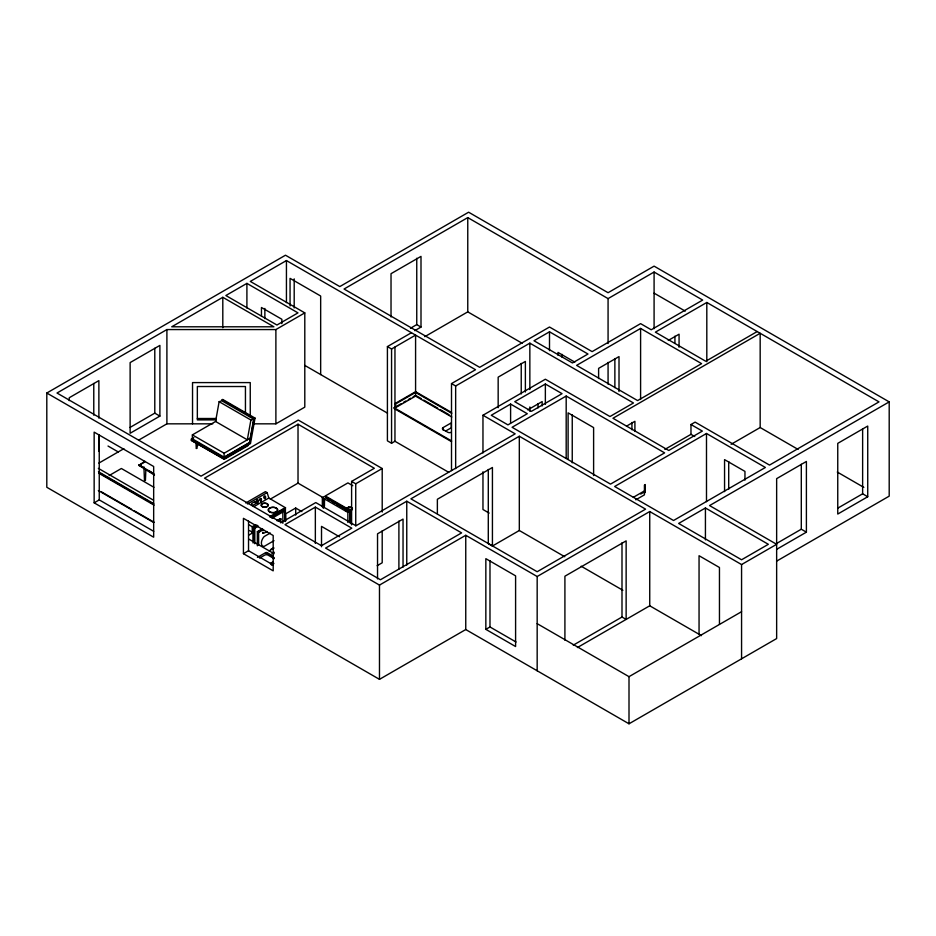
<?xml version="1.0" encoding="UTF-8"?>
<svg xmlns="http://www.w3.org/2000/svg" width="936" height="936" viewBox="0 0 936 936"><rect width="100%" height="100%" fill="white"/><g stroke="black" fill="none" stroke-linecap="round" stroke-linejoin="round"><path stroke-width="1.4" d="M261.121 501.836L261.436 501.111M265.192 499.063L265.356 499.017M145.419 480.531L145.864 469.533M196.946 448.25C195.273 449.725 199.076 444.834 197.18 442.962M196.267 448.496L195.952 442.237M322.218 506.774A16.965 9.793 -60 0 1 322.546 505.498L322.616 505.264A10.694 6.178 -60 0 0 323.189 502.269L323.563 498.654L324.464 499.414L324.464 506.025A8.787 5.078 -60 0 0 323.727 507.874M323.4 502.784L323.189 498.923M336.387 503.814L325.588 497.425L349.76 511.302L349.76 522.101M215.584 421.481L219.129 401.684L221.914 400.819L253.656 419.152L249.467 442.529L224.113 457.166L192.36 438.832L192.36 434.889L215.584 421.481L247.326 439.815L250.883 420.007L253.656 419.152M191.365 440.4L224.043 458.862L223.552 457.669L249.748 442.693L254.112 418.392L255.037 418.099L250.462 443.605L223.798 458.968L223.552 457.669L191.365 439.078L191.365 440.4L223.599 458.991M262.981 533.274L262.993 532.338M226.957 456.3L225.95 456.873M262.887 532.385L262.887 533.368M270.445 563.39L273.078 561.811M270.738 564.022L273.488 562.688M776.646 549.338L806.399 532.163L806.399 461.46L776.646 478.647L776.646 638.563L629.004 723.797L465.754 629.542L379.478 679.349L46.8 487.282L46.8 393.026L285.48 255.212L339.803 286.58L468.62 212.203L608.072 292.711L654.088 266.14L889.2 401.883L889.2 496.138L776.646 561.12M253.106 423.832L275.886 423.832L304.797 407.137L304.797 312.881L275.886 329.566L166.9 329.566L57.002 393.026L201.029 476.167L298.245 420.042L382.204 468.526L382.204 512.027M222.803 297.297L171.721 326.793L273.885 326.793L222.803 297.297L222.803 327.752M246.905 283.386L225.857 295.53L276.951 325.026L297.987 312.881L246.905 283.386L246.905 308.038M451.503 470.597L451.503 383.596L475.523 369.72L286.439 260.559L250.31 281.42L304.797 312.881M467.766 217.597L344.05 289.025L479.677 367.333L549.502 327.015L592.125 351.62L640.598 323.634L651.222 329.776L702.667 300.07L654.088 272.037L608.072 298.607L467.766 217.597L467.766 311.863L522.124 343.243M129.987 427.471L154.791 413.15L159.892 416.099L159.892 345.407L130.127 362.583L130.127 433.274L159.892 416.099M98.877 463.098L123.88 448.672M138.809 440.049L166.9 423.832L212.741 423.832M109.149 475.546L121.376 468.491L153.937 487.293M154.463 475.067L138.902 465.403L144.846 461.272M144.846 461.974L138.902 465.403L141.43 465.999M191.365 439.078L193.846 437.65M94.15 502.831L153.668 537.194L153.668 466.502L94.15 432.139L94.15 502.831L99.251 499.894L153.703 531.332M410.506 328.232L416.754 324.616L421.001 327.073L421.001 256.382L391.026 273.686L391.026 316.965M448.66 472.282L394.957 441.277L391.564 443.243L387.41 440.844L387.41 346.589L411.442 332.725M414.753 330.677L421.001 327.073M387.41 346.589L391.564 348.988L415.584 335.111L415.584 391.693L451.55 412.46M424.792 336.667L467.766 311.863M192.36 434.889L224.113 453.223L250.251 438.13M228.676 455.469L225.003 457.599L225.003 458.909L248.286 445.477L248.286 444.155L240.926 448.402M231.133 454.065L233.579 452.65M236.024 451.234L238.481 449.818M351.597 524.909L351.597 481.408L374.341 468.281L298.022 424.219L204.528 478.191L281.268 522.499L315.783 502.573L355.949 525.775L515.174 433.848L482.964 415.256L482.964 452.954M415.584 391.693L394.957 403.603L395.6 403.966L416.216 392.067M451.561 441.675L394.115 408.505L394.115 407.768L401.029 403.779M403.451 402.375L405.873 400.982M408.307 399.578L410.728 398.174M413.15 396.77L415.584 395.378M394.957 347.022L394.957 407.277L395.6 407.651L416.216 395.741L421.27 398.654M245.782 502.983L265.438 491.634L267.134 492.617L268.831 498.022L285.574 507.815L270.504 517.187M247.478 503.966L267.134 492.617M451.503 383.596L455.656 385.983L529.846 343.149L633.473 402.983L609.98 416.543L545.36 379.232L482.964 415.256M549.502 331.8L533.988 340.762L572.458 362.969L587.983 354.019L549.502 331.8L549.502 350.649M254.101 506.528L268.831 498.022M270.305 499.134L298.022 483.128L323.049 497.578M255.937 524.605L252.252 526.734L252.252 532.42M269.451 516.812L285.41 507.593L285.41 521.516M255.586 525.786L253.106 527.225L253.106 543.044M257.306 525.295L253.527 527.471L253.527 542.014M271.147 517.304L284.989 509.313L284.989 520.942M248.695 524.686L254.803 528.208L258.465 526.09M271.885 518.345L282.859 512.004A9.664 7.897 -60 0 1 284.989 509.301L284.567 509.067M248.672 535.181L253.106 532.631L249.502 530.548M301.86 511.606L295.694 508.037L285.679 513.817L285.679 520.896M257.353 545.828L257.353 531.648L262.185 528.852M276.693 520.486L280.788 518.673L280.741 519.62L278.284 521.036M262.618 529.097L257.786 531.894L257.786 544.658M277.114 520.732L280.741 518.638L280.741 522.885M257.353 531.648L258.628 532.385L263.542 529.542M443.114 430.045L443.114 427.588L451.292 422.861L451.292 427.775L445.454 431.145M322.335 506.282L322.335 497.671L324.464 496.443L349.97 511.173M325.751 497.496L350.181 511.056L350.181 522.51M266.959 531.496L264.584 532.876A1.205 0.69 0 0 1 262.887 532.876M323.423 498.794L324.195 498.993M323.142 508.026A16.965 9.793 -60 0 1 323.61 506.107L323.68 505.873A10.694 6.178 -60 0 0 324.254 502.889L324.464 499.45M270.293 533.005L264.163 536.55A6.575 3.802 -60 0 0 261.39 543.055A6.575 3.802 -60 0 0 264.163 546.378L273.979 540.704M315.35 507.125L284.989 524.651L321.446 545.7L351.807 528.173L315.35 507.125L315.35 543.371M351.597 481.408L355.738 483.795L382.204 468.526M243.43 553.679L273.195 570.855L273.195 535.509L243.43 518.333L243.43 553.679L248.531 550.731L273.335 565.051M640.598 328.431L576.611 365.368L637.615 400.585L701.602 363.648L640.598 328.431L640.598 399.485M510.6 404.083L491.26 415.256L507.944 424.885L527.296 413.724L510.6 404.083L510.6 422.943M545.36 384.017L514.753 401.696L531.437 411.325L562.045 393.658L545.36 384.017L545.36 404.329M337.217 505.042L338.071 504.551M270.644 549.502L273.066 548.11M257.423 557.376L265.543 552.696A1.205 0.69 0 0 1 267.24 552.696L273.394 556.241M269.041 550.918L274.049 548.028M259.588 558.09L264.689 555.142A2.41 1.392 0 0 1 268.094 555.142L274.166 558.652M350.848 509.956A1.228 0.714 0 0 0 348.73 510.436A1.778 1.03 0 0 1 345.852 510.752A1.778 1.03 0 0 1 346.402 509.09A1.416 0.819 0 0 0 347.233 507.874L348.508 507.136A2.714 1.568 0 0 1 351.585 507.441A2.714 1.568 0 0 1 352.123 509.219L350.848 510.448L352.123 509.219M664.852 449.42L690.979 434.339L690.979 424.523L695.12 422.124L769.521 465.087L878.998 401.883L706.809 302.468L655.364 332.163L705.744 361.261L757.189 331.555M271.885 553.691L274.33 552.287M346.378 510.822C350.789 510.541 343.43 510.74 347.654 510.085M322.335 497.671L347.853 512.401L350.181 511.056M527.764 409.886L542.166 401.567L542.166 405.931M271.487 564.97L273.534 563.788M566.186 396.045L512.086 427.284L610.518 484.111L664.618 452.872L566.186 396.045L566.186 458.406M668.269 340.435L679.068 334.199L679.068 347.279M406.762 501.228L325.588 548.087L380.437 579.758L461.6 532.888L406.762 501.228L406.762 565.028M519.316 436.246L410.904 498.829L537.17 571.732L645.583 509.149L519.316 436.246L519.316 530.501L564.771 556.745M377.161 565.683L382.204 562.782L382.204 530.876M626.5 426.149L634.912 421.305L634.912 431.484M46.8 393.026L379.478 585.094L465.754 535.287L537.17 576.517L649.736 511.536L741.569 564.56L776.646 544.307L709.57 505.58L889.2 401.883M488.288 469.451L488.288 543.629L492.43 546.027L519.316 530.501M706.493 433.485L614.659 486.498L673.546 520.498L765.379 467.474L706.493 433.485L706.493 501.637M633.321 497.32L644.424 490.92M640.704 494.044L644.424 491.903M644.424 492.886L645.267 492.394L645.267 484.532L644.424 485.023L644.424 494.851L635.79 499.824M731.11 444.307L760.172 427.53L798.092 449.42M485.842 629.355L515.596 646.542L515.596 575.851L485.842 558.663L485.842 629.355L489.984 626.968L516.029 642.002M705.428 507.979L678.647 523.446L741.569 559.775L768.351 544.307L705.428 507.979L705.428 539.885M573.265 645.161L621.995 617.023L626.137 619.421L626.137 540.868L564.911 576.213L564.911 640.224M577.407 647.548L649.736 605.791L701.45 635.649M776.494 543.535L801.298 529.214L806.399 532.163M837.65 508.225L862.629 493.81L867.73 496.747L867.73 426.055L837.755 443.36L837.755 514.051L867.73 496.747M537.17 623.657L629.004 676.669L741.569 611.688M271.393 564.63L273.839 563.612M246.613 445.045L245.864 445.314M225.974 457.634L226.968 457.376M272.212 563.179L273.417 562.688M197.344 418.509L216.298 418.509M216.298 419.901L197.344 419.901L197.344 386.521L245.443 386.521L245.443 412.706M654.088 293.144L685.234 311.115M837.275 472.048L863.823 487.375M690.979 424.523L702.351 431.086L668.76 450.485L612.963 418.263L760.172 333.274L760.172 427.53M574.809 362.127L558.008 352.416L558.008 355.329M690.979 434.339L694.769 436.527M451.784 413.326L415.584 392.43L415.584 396.115L451.784 417.011M423.786 400.117L437.674 408.131M440.201 409.582L449.023 414.683M394.115 407.768L451.561 440.938M304.75 365.379L387.481 413.15M489.165 513.092L482.964 509.512L482.964 471.814M581.186 566.221L622.861 590.277M255.037 418.099L222.709 399.438L221.785 399.719L254.112 418.392M219.129 401.684L250.883 420.007M352.79 485.702L347.935 482.894L325.318 495.951L347.174 508.576M325.822 497.133L350.076 511.115L349.97 522.651M345.957 509.348L337.311 504.492L345.7 509.441M327.53 498.946L329.952 500.35M332.374 501.755L334.795 503.147M213.888 452.497L216.356 453.925M218.825 455.341L221.294 456.768M339.522 536.784L321.516 526.383L321.516 546.753M108.026 446.039L118.228 451.936M249.105 539.276L274.143 553.726M265.543 552.696L274.295 557.739M98.35 468.363L153.469 500.187M98.456 471.732L153.715 503.638M100.585 473.604L125.635 488.065M128.15 489.516L136.913 494.571M139.417 496.021L141.921 497.461M144.425 498.911L148.18 501.088M150.684 502.527L153.2 503.977M98.783 473.23L154.042 505.136M101.474 491.868L131.648 509.289M134.152 510.74L154.264 522.346M98.338 490.558L153.609 522.463M148.625 470.469L152.229 472.703M138.902 464.712L154.463 474.365M144.483 480.648L143.922 466.877M862.629 428.887L862.629 493.81M801.298 464.291L801.298 529.214M744.962 480.133L744.962 471.405L724.558 459.623L724.558 491.622M741.569 564.56L741.569 658.815M728.711 461.588L728.711 489.235M719.456 624.23L719.456 567.497L699.052 555.715L699.052 634.269M706.809 302.468L706.809 361.752M674.926 336.164L674.926 343.442M654.088 272.037L654.088 328.688M649.736 511.536L649.736 605.791M631.929 422.487L631.929 429.764M629.004 676.669L629.004 723.797M621.995 542.845L621.995 617.023M619.012 391.505L619.012 356.593L598.607 368.375L598.607 378.553M614.87 358.558L614.87 387.656M608.072 298.607L608.072 343.559M608.072 362.407L608.072 384.158M593.611 475.593L593.611 427.588L568.105 412.858L568.105 459.412M572.247 414.835L572.247 462.84M562.15 354.393L562.15 357.295M538.024 403.545L538.024 407.909M537.17 576.517L537.17 670.784M529.846 343.149L529.846 389.551M529.846 406.961L529.846 411.313M525.377 391.985L525.377 361.436L498.163 377.149L498.163 407.698M521.235 363.414L521.235 393.962M492.43 546.027L492.43 467.474L437.369 499.262L437.369 513.805M489.984 560.605L489.984 626.968M465.754 535.287L465.754 629.542M455.656 385.983L455.656 468.643M416.754 258.254L416.754 324.616M403.042 567.087L403.042 519.082L377.536 533.812L377.536 578.904M398.9 521.059L398.9 569.053M395.6 403.966L395.6 407.651M394.957 408.014L394.957 441.277M391.564 348.988L391.564 443.243M379.478 585.094L379.478 679.349M355.738 483.795L355.738 525.856M350.825 510.682L350.825 523.575M349.713 511.325L349.654 522.604M348.73 510.436L348.73 510.682A1.778 1.03 0 0 1 345.852 510.997A1.778 1.03 0 0 1 346.402 509.336A1.416 0.819 0 0 0 347.233 508.119L350.848 510.202A1.228 0.714 0 0 0 348.73 510.682M348.508 507.136L348.508 507.628A2.714 1.568 0 0 1 351.152 507.733M347.853 512.401L347.853 522.452M320.662 374.575L320.662 296.022L290.055 278.355L290.055 305.99M298.022 424.219L298.022 483.128M295.694 508.037L295.694 515.104M294.196 278.869L294.196 307.956M286.439 260.559L286.439 302.609M282.859 512.004L282.859 523.318M281.876 323.645L281.876 319.281L261.46 307.499L261.46 316.228M275.886 329.566L275.886 423.832M264.865 308.447L264.865 318.626M258.628 532.385L258.628 545.372M254.803 528.208L254.803 543.757M250.251 416.719L250.251 382.59L192.535 382.59L192.535 423.832M248.531 521.036L248.531 550.731M224.113 453.223L224.113 457.166M166.9 329.566L166.9 423.832M154.791 348.227L154.791 413.15M99.251 434.971L99.251 499.894M98.877 418.135L98.877 380.624L69.229 397.741L69.229 400.631M98.877 435.451L98.877 451.316M93.775 383.456L93.775 415.186M443.114 427.588A2.41 1.392 0 0 0 443.114 429.554L447.782 432.256A2.41 1.392 0 0 0 451.187 432.256M323.189 505.861A8.787 5.078 -60 0 1 323.4 505.405M352.299 509.406A2.714 1.568 0 0 1 352.123 509.71M251.164 504.223L251.164 504.223M251.503 505.311L251.527 505.241M260.454 499.578C261.904 502.925 261.085 496.501 260.454 499.578M264.596 497.18C266.046 500.526 265.227 494.103 264.596 497.18M257.002 502.913L256.394 503.275L257.002 502.913M257.084 501.38C256.277 504.013 259.857 499.789 257.084 501.38M257.728 499.754L257.657 500.397L257.728 499.754M255.048 501.497L251.644 503.451L252.334 505.651L255.739 503.685L255.048 501.497M256.288 502.07L256.195 502.129A1.205 0.913 -86.3 0 0 257.868 502.281A1.205 0.913 -86.3 0 0 257.271 500.386A1.205 0.913 -86.3 0 0 256.288 502.07M256.768 499.719L256.756 500.35L256.768 499.719M257.529 502.807L257.517 503.428L257.529 502.807M269.79 511.828A4.505 2.597 0 0 0 277.337 510.658A4.505 2.597 0 0 0 271.814 507.464A4.505 2.597 0 0 0 269.79 511.828M262.887 506.996A3.604 2.083 0 0 0 268.293 505.194A3.604 2.083 0 0 0 262.887 503.392A3.604 2.083 0 0 0 262.887 506.996M270.574 512.39A4.809 2.773 0 0 0 277.793 509.98A4.809 2.773 0 0 0 270.574 507.581A4.809 2.773 0 0 0 270.574 512.39M262.349 506.551A3.299 1.907 0 0 0 267.883 505.686A3.299 1.907 0 0 0 263.835 503.357A3.299 1.907 0 0 0 262.349 506.551M261.273 500.315A1.205 0.913 -86.3 0 0 260.664 498.42A1.205 0.913 -86.3 0 0 259.693 500.105A1.205 0.913 -86.3 0 0 261.273 500.315M265.414 497.929A1.205 0.913 -86.3 0 0 264.818 496.021A1.205 0.913 -86.3 0 0 263.835 497.706A1.205 0.913 -86.3 0 0 265.414 497.929"/></g></svg>
